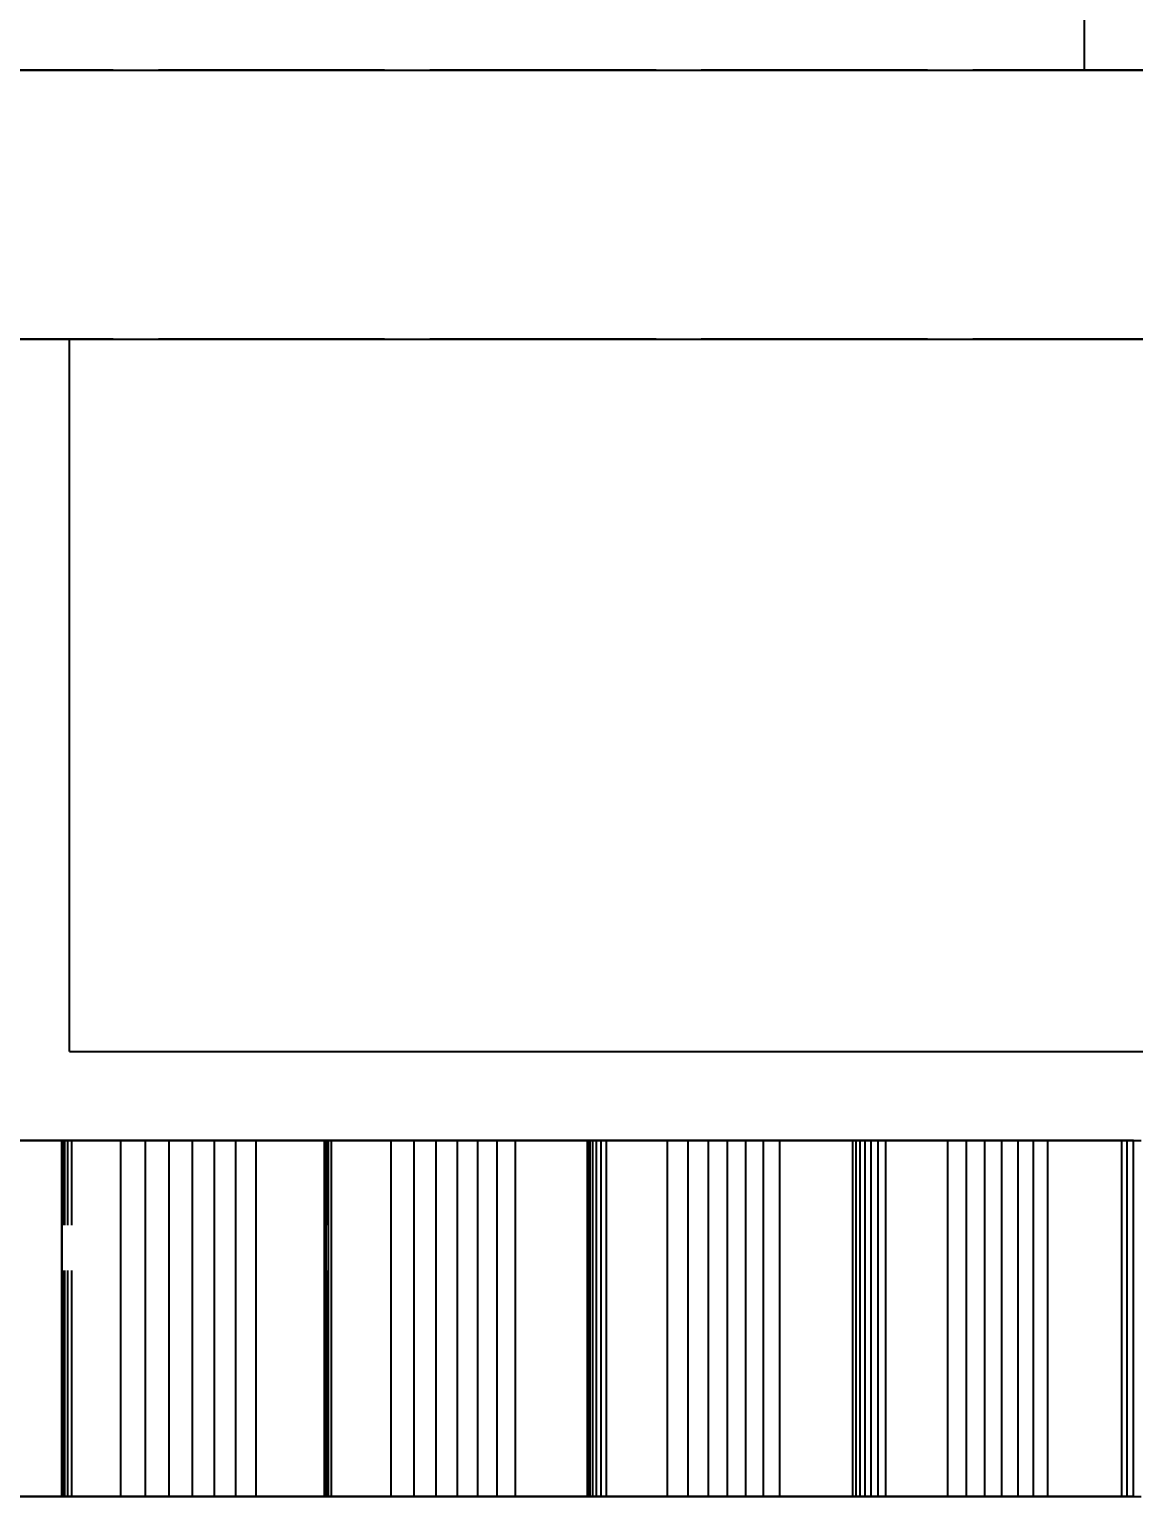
# Model space of a CAD drawing. Header units: millimetres. Extents: x -13 to 276, y -50 to 157.
# Drawn here: x 16.28 to 22.48, y 91 to 99.24 of the extents above; entities that cross this region are included whole.
import ezdxf

# ---------------------------------------------------------------- set-up
doc = ezdxf.new("R2010")
doc.units = ezdxf.units.MM
doc.linetypes.add('DASHED', pattern=[1.524, 1.27, -0.254])
for name, color, linetype in [('DIMS', 3, 'CONTINUOUS'), ('HIDDEN', 8, 'DASHED'), ('VISIBLE', 7, 'CONTINUOUS')]:
    doc.layers.add(name, color=color, linetype=linetype)
doc.styles.add('OpenSansCondensed-Light', font='OpenSansCondensed-Light.ttf')
doc.dimstyles.new('EZDXF', dxfattribs={"dimtxt": 0.25, "dimasz": 0.175, "dimexe": 0.375, "dimexo": 0.125, "dimgap": 0.1, "dimtad": 1, "dimlfac": 100, "dimzin": 12, "dimdsep": 46, "dimtxsty": 'OpenSansCondensed-Light', "dimblk": 'ARCHTICK', "dimcen": 2.5, "dimazin": 3, "dimtfac": 0.5, "dimtmove": 2, "dimatfit": 3})

# ---------------------------------------------------------------- blocks, each defined once
blk = doc.blocks.new('_ARCHTICK')
at = {"color": 0, "linetype": 'BYBLOCK', "const_width": 0.15}
blk.add_lwpolyline([(-0.5, -0.5), (0.5, 0.5)], dxfattribs=at)

msp = doc.modelspace()

# ---------------------------------------------------------------- linework, layer by layer
at = {"layer": 'HIDDEN'}
for points in [[(48.75, 99.01), (1.75, 99.01)], [(22.49048, 99.01), (22.39365, 99.01), (22.29683, 99.01), (22.2, 99.01)], [(22.2, 99.01), (22.29683, 99.01), (22.39365, 99.01), (22.49048, 99.01)], [(48.75, 97.5), (1.75, 97.5)], [(16.5, 93.5), (16.5, 97.5)], [(16.5, 97.5), (34, 97.5)], [(16.5, 97.5), (34, 97.5)], [(16.5, 93.5), (34, 93.5)], [(16.12699, 93), (16.51345, 93)], [(16.45711, 93), (16.46045, 93)], [(16.45836, 93), (16.45711, 93)], [(16.45711, 93), (16.45836, 93)], [(16.51345, 93), (16.45711, 93)], [(16.45711, 91), (16.45711, 93)], [(16.46438, 93), (16.45836, 93)], [(16.45836, 93), (16.46438, 93)], [(16.45836, 91), (16.45836, 93)], [(16.45836, 91), (16.45836, 93)], [(16.46045, 93), (16.78844, 93)], [(16.46045, 91), (16.46045, 93)], [(16.47538, 93), (16.46438, 93)], [(16.46438, 93), (16.47538, 93)], [(16.46438, 91), (16.46438, 93)], [(16.46438, 91), (16.46438, 93)], [(16.49162, 93), (16.47538, 93)], [(16.47538, 93), (16.49162, 93)], [(16.47538, 91), (16.47538, 93)], [(16.47538, 91), (16.47538, 93)], [(16.51345, 93), (16.49162, 93)], [(16.49162, 93), (16.51345, 93)], [(16.49162, 91), (16.49162, 93)], [(16.49162, 91), (16.49162, 93)], [(16.51345, 91), (16.51345, 93)], [(16.51345, 91), (16.51345, 93)], [(16.78844, 93), (16.92705, 93)], [(16.78844, 91), (16.78844, 93)], [(16.92705, 93), (17.06121, 93)], [(16.92705, 91), (16.92705, 93)], [(17.06121, 93), (17.1907, 93)], [(17.06121, 91), (17.06121, 93)], [(17.1907, 93), (17.31529, 93)], [(17.1907, 91), (17.1907, 93)], [(17.31529, 93), (17.43468, 93)], [(17.31529, 91), (17.31529, 93)], [(17.43468, 93), (17.54847, 93)], [(17.43468, 91), (17.43468, 93)], [(17.54847, 93), (17.94502, 93)], [(17.54847, 91), (17.54847, 93)], [(17.93306, 93), (17.93531, 93)], [(17.93618, 93), (17.93306, 93)], [(17.93306, 93), (17.93618, 93)], [(17.94502, 93), (17.93306, 93)], [(17.93306, 91), (17.93306, 93)], [(17.93531, 93), (17.94264, 93)], [(17.93531, 91), (17.93531, 93)], [(17.94502, 93), (17.93618, 93)], [(17.93618, 93), (17.94502, 93)], [(17.93618, 91), (17.93618, 93)], [(17.93618, 91), (17.93618, 93)], [(17.94264, 93), (17.95484, 93)], [(17.94264, 91), (17.94264, 93)], [(17.94502, 91), (17.94502, 93)], [(17.94502, 91), (17.94502, 93)], [(17.95484, 93), (17.97173, 93)], [(17.95484, 91), (17.95484, 93)], [(17.97173, 93), (18.30742, 93)], [(17.97173, 91), (17.97173, 93)], [(18.30742, 93), (18.43582, 93)], [(18.30742, 91), (18.30742, 93)], [(18.43582, 93), (18.55965, 93)], [(18.43582, 91), (18.43582, 93)], [(18.55965, 93), (18.67869, 93)], [(18.55965, 91), (18.55965, 93)], [(18.67869, 93), (18.7927, 93)], [(18.67869, 91), (18.67869, 93)], [(18.7927, 93), (18.90139, 93)], [(18.7927, 91), (18.7927, 93)], [(18.90139, 93), (19.00436, 93)], [(18.90139, 91), (18.90139, 93)], [(19.00436, 93), (19.40921, 93)], [(19.00436, 91), (19.00436, 93)], [(19.40921, 93), (19.4134, 93)], [(19.40921, 91), (19.40921, 93)], [(19.4134, 93), (19.42343, 93)], [(19.4134, 91), (19.4134, 93)], [(19.42343, 93), (19.4389, 93)], [(19.42343, 91), (19.42343, 93)], [(19.4389, 93), (19.45955, 93)], [(19.4389, 91), (19.4389, 93)], [(19.45955, 93), (19.48515, 93)], [(19.45955, 91), (19.45955, 93)], [(19.48515, 93), (19.51552, 93)], [(19.48515, 91), (19.48515, 93)], [(19.51552, 93), (19.85741, 93)], [(19.51552, 91), (19.51552, 93)], [(19.85741, 93), (19.97503, 93)], [(19.85741, 91), (19.85741, 93)], [(19.97503, 93), (20.08797, 93)], [(19.97503, 91), (19.97503, 93)], [(20.08797, 93), (20.19602, 93)], [(20.08797, 91), (20.08797, 93)], [(20.19602, 93), (20.29896, 93)], [(20.19602, 91), (20.19602, 93)], [(20.29896, 93), (20.39646, 93)], [(20.29896, 91), (20.29896, 93)], [(20.39646, 93), (20.48813, 93)], [(20.39646, 91), (20.39646, 93)], [(20.48813, 93), (20.89949, 93)], [(20.48813, 91), (20.48813, 93)], [(20.89949, 93), (20.9167, 93)], [(20.89949, 91), (20.89949, 93)], [(20.9167, 93), (20.93981, 93)], [(20.9167, 91), (20.9167, 93)], [(20.93981, 93), (20.96845, 93)], [(20.93981, 91), (20.93981, 93)], [(20.96845, 93), (21.00233, 93)], [(20.96845, 91), (20.96845, 93)], [(21.00233, 93), (21.04121, 93)], [(21.00233, 91), (21.00233, 93)], [(21.04121, 93), (21.08492, 93)], [(21.04121, 91), (21.04121, 93)], [(21.08492, 93), (21.43149, 93)], [(21.08492, 91), (21.08492, 93)], [(21.43149, 93), (21.53779, 93)], [(21.43149, 91), (21.43149, 93)], [(21.53779, 93), (21.63934, 93)], [(21.53779, 91), (21.53779, 93)], [(21.63934, 93), (21.73593, 93)], [(21.63934, 91), (21.63934, 93)], [(21.73593, 93), (21.82732, 93)], [(21.73593, 91), (21.73593, 93)], [(21.82732, 93), (21.9132, 93)], [(21.82732, 91), (21.82732, 93)], [(21.9132, 93), (21.99318, 93)], [(21.9132, 91), (21.9132, 93)], [(21.99318, 93), (22.4092, 93)], [(21.99318, 91), (21.99318, 93)], [(22.4092, 93), (22.43934, 93)], [(22.4092, 91), (22.4092, 93)], [(22.43934, 93), (22.47545, 93)], [(22.43934, 91), (22.43934, 93)], [(22.47545, 93), (22.51712, 93)], [(22.47545, 91), (22.47545, 93)], [(16.12699, 91), (16.51345, 91)], [(16.45711, 91), (16.46045, 91)], [(16.45836, 91), (16.45711, 91)], [(16.45711, 91), (16.45836, 91)], [(16.51345, 91), (16.45711, 91)], [(16.46438, 91), (16.45836, 91)], [(16.45836, 91), (16.46438, 91)], [(16.46045, 91), (16.78844, 91)], [(16.47538, 91), (16.46438, 91)], [(16.46438, 91), (16.47538, 91)], [(16.49162, 91), (16.47538, 91)], [(16.47538, 91), (16.49162, 91)], [(16.51345, 91), (16.49162, 91)], [(16.49162, 91), (16.51345, 91)], [(16.78844, 91), (16.92705, 91)], [(16.92705, 91), (17.06121, 91)], [(17.06121, 91), (17.1907, 91)], [(17.1907, 91), (17.31529, 91)], [(17.31529, 91), (17.43468, 91)], [(17.43468, 91), (17.54847, 91)], [(17.54847, 91), (17.94502, 91)], [(17.93306, 91), (17.93531, 91)], [(17.93618, 91), (17.93306, 91)], [(17.93306, 91), (17.93618, 91)], [(17.94502, 91), (17.93306, 91)], [(17.93531, 91), (17.94264, 91)], [(17.94502, 91), (17.93618, 91)], [(17.93618, 91), (17.94502, 91)], [(17.94264, 91), (17.95484, 91)], [(17.95484, 91), (17.97173, 91)], [(17.97173, 91), (18.30742, 91)], [(18.30742, 91), (18.43582, 91)], [(18.43582, 91), (18.55965, 91)], [(18.55965, 91), (18.67869, 91)], [(18.67869, 91), (18.7927, 91)], [(18.7927, 91), (18.90139, 91)], [(18.90139, 91), (19.00436, 91)], [(19.00436, 91), (19.40921, 91)], [(19.40921, 91), (19.4134, 91)], [(19.4134, 91), (19.42343, 91)], [(19.42343, 91), (19.4389, 91)], [(19.4389, 91), (19.45955, 91)], [(19.45955, 91), (19.48515, 91)], [(19.48515, 91), (19.51552, 91)], [(19.51552, 91), (19.85741, 91)], [(19.85741, 91), (19.97503, 91)], [(19.97503, 91), (20.08797, 91)], [(20.08797, 91), (20.19602, 91)], [(20.19602, 91), (20.29896, 91)], [(20.29896, 91), (20.39646, 91)], [(20.39646, 91), (20.48813, 91)], [(20.48813, 91), (20.89949, 91)], [(20.89949, 91), (20.9167, 91)], [(20.9167, 91), (20.93981, 91)], [(20.93981, 91), (20.96845, 91)], [(20.96845, 91), (21.00233, 91)], [(21.00233, 91), (21.04121, 91)], [(21.04121, 91), (21.08492, 91)], [(21.08492, 91), (21.43149, 91)], [(21.43149, 91), (21.53779, 91)], [(21.53779, 91), (21.63934, 91)], [(21.63934, 91), (21.73593, 91)], [(21.73593, 91), (21.82732, 91)], [(21.82732, 91), (21.9132, 91)], [(21.9132, 91), (21.99318, 91)], [(21.99318, 91), (22.4092, 91)], [(22.4092, 91), (22.43934, 91)], [(22.43934, 91), (22.47545, 91)], [(22.47545, 91), (22.51712, 91)]]:
    msp.add_lwpolyline(points, dxfattribs=at)
at = {"layer": 'VISIBLE'}
for points in [[(22.2, 99.01), (22.2, 99.61)], [(1.75, 99.01), (48.75, 99.01)], [(1.75, 97.5), (48.75, 97.5)], [(16.5, 93.5), (16.5, 97.5)], [(16.5, 93.5), (34, 93.5)], [(16.45711, 93), (16.12699, 93)], [(16.46045, 93), (16.45711, 93)], [(16.45711, 91), (16.45711, 93)], [(16.78844, 93), (16.46045, 93)], [(16.46045, 91), (16.46045, 93)], [(16.92705, 93), (16.78844, 93)], [(16.78844, 91), (16.78844, 93)], [(17.06121, 93), (16.92705, 93)], [(16.92705, 91), (16.92705, 93)], [(17.1907, 93), (17.06121, 93)], [(17.06121, 91), (17.06121, 93)], [(17.31529, 93), (17.1907, 93)], [(17.1907, 91), (17.1907, 93)], [(17.43468, 93), (17.31529, 93)], [(17.31529, 91), (17.31529, 93)], [(17.54847, 93), (17.43468, 93)], [(17.43468, 91), (17.43468, 93)], [(17.93306, 93), (17.54847, 93)], [(17.54847, 91), (17.54847, 93)], [(17.93531, 93), (17.93306, 93)], [(17.93306, 91), (17.93306, 93)], [(17.94264, 93), (17.93531, 93)], [(17.93531, 91), (17.93531, 93)], [(17.95484, 93), (17.94264, 93)], [(17.94264, 91), (17.94264, 93)], [(17.97173, 93), (17.95484, 93)], [(17.95484, 91), (17.95484, 93)], [(18.30742, 93), (17.97173, 93)], [(17.97173, 91), (17.97173, 93)], [(18.43582, 93), (18.30742, 93)], [(18.30742, 91), (18.30742, 93)], [(18.55965, 93), (18.43582, 93)], [(18.43582, 91), (18.43582, 93)], [(18.67869, 93), (18.55965, 93)], [(18.55965, 91), (18.55965, 93)], [(18.7927, 93), (18.67869, 93)], [(18.67869, 91), (18.67869, 93)], [(18.90139, 93), (18.7927, 93)], [(18.7927, 91), (18.7927, 93)], [(19.00436, 93), (18.90139, 93)], [(18.90139, 91), (18.90139, 93)], [(19.40921, 93), (19.00436, 93)], [(19.00436, 91), (19.00436, 93)], [(19.4134, 93), (19.40921, 93)], [(19.40921, 91), (19.40921, 93)], [(19.42343, 93), (19.4134, 93)], [(19.4134, 91), (19.4134, 93)], [(19.4389, 93), (19.42343, 93)], [(19.42343, 91), (19.42343, 93)], [(19.45955, 93), (19.4389, 93)], [(19.4389, 91), (19.4389, 93)], [(19.48515, 93), (19.45955, 93)], [(19.45955, 91), (19.45955, 93)], [(19.51552, 93), (19.48515, 93)], [(19.48515, 91), (19.48515, 93)], [(19.85741, 93), (19.51552, 93)], [(19.51552, 91), (19.51552, 93)], [(19.97503, 93), (19.85741, 93)], [(19.85741, 91), (19.85741, 93)], [(20.08797, 93), (19.97503, 93)], [(19.97503, 91), (19.97503, 93)], [(20.19602, 93), (20.08797, 93)], [(20.08797, 91), (20.08797, 93)], [(20.29896, 93), (20.19602, 93)], [(20.19602, 91), (20.19602, 93)], [(20.39646, 93), (20.29896, 93)], [(20.29896, 91), (20.29896, 93)], [(20.48813, 93), (20.39646, 93)], [(20.39646, 91), (20.39646, 93)], [(20.89949, 93), (20.48813, 93)], [(20.48813, 91), (20.48813, 93)], [(20.9167, 93), (20.89949, 93)], [(20.89949, 91), (20.89949, 93)], [(20.93981, 93), (20.9167, 93)], [(20.9167, 91), (20.9167, 93)], [(20.96845, 93), (20.93981, 93)], [(20.93981, 91), (20.93981, 93)], [(21.00233, 93), (20.96845, 93)], [(20.96845, 91), (20.96845, 93)], [(21.04121, 93), (21.00233, 93)], [(21.00233, 91), (21.00233, 93)], [(21.08492, 93), (21.04121, 93)], [(21.04121, 91), (21.04121, 93)], [(21.43149, 93), (21.08492, 93)], [(21.08492, 91), (21.08492, 93)], [(21.53779, 93), (21.43149, 93)], [(21.43149, 91), (21.43149, 93)], [(21.63934, 93), (21.53779, 93)], [(21.53779, 91), (21.53779, 93)], [(21.73593, 93), (21.63934, 93)], [(21.63934, 91), (21.63934, 93)], [(21.82732, 93), (21.73593, 93)], [(21.73593, 91), (21.73593, 93)], [(21.9132, 93), (21.82732, 93)], [(21.82732, 91), (21.82732, 93)], [(21.99318, 93), (21.9132, 93)], [(21.9132, 91), (21.9132, 93)], [(22.4092, 93), (21.99318, 93)], [(21.99318, 91), (21.99318, 93)], [(22.43934, 93), (22.4092, 93)], [(22.4092, 91), (22.4092, 93)], [(22.47545, 93), (22.43934, 93)], [(22.43934, 91), (22.43934, 93)], [(22.47545, 91), (22.47545, 93)], [(16.45711, 91), (16.12699, 91)], [(16.46045, 91), (16.45711, 91)], [(16.78844, 91), (16.46045, 91)], [(16.92705, 91), (16.78844, 91)], [(17.06121, 91), (16.92705, 91)], [(17.1907, 91), (17.06121, 91)], [(17.31529, 91), (17.1907, 91)], [(17.43468, 91), (17.31529, 91)], [(17.54847, 91), (17.43468, 91)], [(17.93306, 91), (17.54847, 91)], [(17.93531, 91), (17.93306, 91)], [(17.94264, 91), (17.93531, 91)], [(17.95484, 91), (17.94264, 91)], [(17.97173, 91), (17.95484, 91)], [(18.30742, 91), (17.97173, 91)], [(18.43582, 91), (18.30742, 91)], [(18.55965, 91), (18.43582, 91)], [(18.67869, 91), (18.55965, 91)], [(18.7927, 91), (18.67869, 91)], [(18.90139, 91), (18.7927, 91)], [(19.00436, 91), (18.90139, 91)], [(19.40921, 91), (19.00436, 91)], [(19.4134, 91), (19.40921, 91)], [(19.42343, 91), (19.4134, 91)], [(19.4389, 91), (19.42343, 91)], [(19.45955, 91), (19.4389, 91)], [(19.48515, 91), (19.45955, 91)], [(19.51552, 91), (19.48515, 91)], [(19.85741, 91), (19.51552, 91)], [(19.97503, 91), (19.85741, 91)], [(20.08797, 91), (19.97503, 91)], [(20.19602, 91), (20.08797, 91)], [(20.29896, 91), (20.19602, 91)], [(20.39646, 91), (20.29896, 91)], [(20.48813, 91), (20.39646, 91)], [(20.89949, 91), (20.48813, 91)], [(20.9167, 91), (20.89949, 91)], [(20.93981, 91), (20.9167, 91)], [(20.96845, 91), (20.93981, 91)], [(21.00233, 91), (20.96845, 91)], [(21.04121, 91), (21.00233, 91)], [(21.08492, 91), (21.04121, 91)], [(21.43149, 91), (21.08492, 91)], [(21.53779, 91), (21.43149, 91)], [(21.63934, 91), (21.53779, 91)], [(21.73593, 91), (21.63934, 91)], [(21.82732, 91), (21.73593, 91)], [(21.9132, 91), (21.82732, 91)], [(21.99318, 91), (21.9132, 91)], [(22.4092, 91), (21.99318, 91)], [(22.43934, 91), (22.4092, 91)], [(22.47545, 91), (22.43934, 91)]]:
    msp.add_lwpolyline(points, dxfattribs=at)

# ---------------------------------------------------------------- dimensions: what is measured, and where the dimension line sits
at = {"layer": 'DIMS'}
msp.add_linear_dim(base=(-3.25, 93.5), p1=(16.5, 93.5), p2=(16.5, 97.5), angle=90, dimstyle='EZDXF', override={"dimtxt": 1.6, "dimasz": 1, "dimexe": 0.6, "dimexo": 0.5, "dimdec": 2}, dxfattribs=at).render()

doc.saveas('drawing.dxf')
